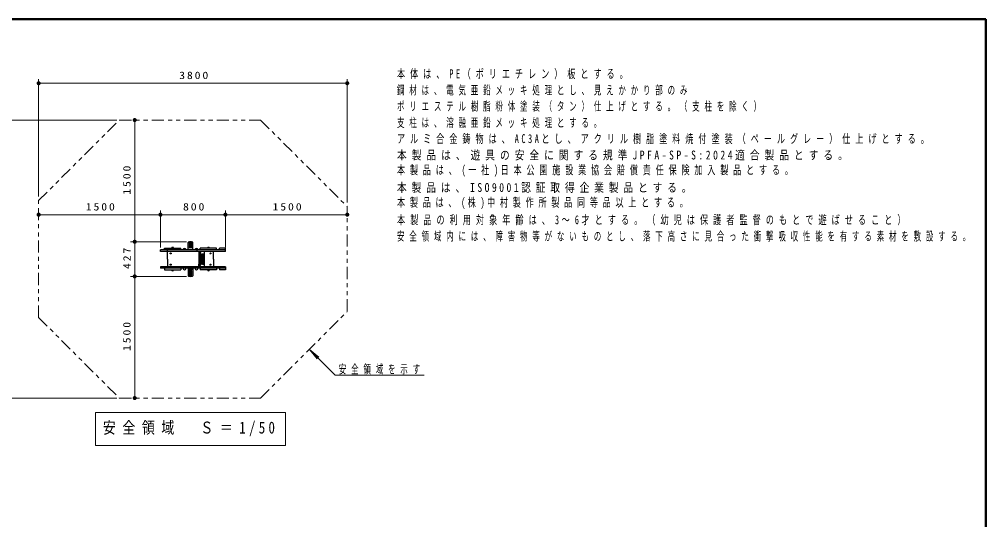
# Model space of a CAD drawing. Units: millimetres on the paper, with parts at other scales. Extents: x -365 to 0, y 0 to 257.
# Drawn here: x -238 to 0, y 133.6 to 257 of the extents above; entities that cross this region are included whole.
import ezdxf

# ---------------------------------------------------------------- set-up
doc = ezdxf.new("R2010")
doc.units = ezdxf.units.MM
doc.linetypes.add('USER3', pattern=[8, 3, -1, 1, -1, 1, -1])
doc.layers.add('LY_1', color=7, linetype='Continuous', lineweight=13)
doc.styles.add('ＭＳ ゴシック', font='')
doc.styles.get('ＭＳ ゴシック').set_extended_font_data('MS Gothic')

# ---------------------------------------------------------------- blocks, each defined once
blk = doc.blocks.new('filled_dot')
at = {"color": 0, "linetype": 'Continuous', "lineweight": -2, "const_width": 1.25}
blk.add_lwpolyline([(-0.625, 0, 1), (0.625, 0, 1)], format="xyb", close=True, dxfattribs=at)

msp = doc.modelspace()

# ---------------------------------------------------------------- linework, layer by layer
at = {"layer": 'LY_1', "lineweight": 50}
for p, q in [((0, 257), (-365, 257)), ((0, 0), (0, 257))]:
    msp.add_line(p, q, dxfattribs=at)
at = {"layer": 'LY_1'}
for p, q in [((-233.238, 213.3), (-233.238, 242.238)), ((-233.238, 241.238), (-157.238, 241.238)), ((-157.238, 211.814), (-157.238, 242.238)), ((-213.98, 232.158), (-245.688, 232.158)), ((-209.579, 232.158), (-209.579, 202.158)), ((-203.238, 200.778), (-203.238, 209.834)), ((-187.238, 200.778), (-187.238, 209.834)), ((-233.238, 208.834), (-203.238, 208.834)), ((-203.238, 208.834), (-187.238, 208.834)), ((-187.238, 208.834), (-157.238, 208.834)), ((-196.838, 202.158), (-210.579, 202.158)), ((-209.579, 193.618), (-209.579, 202.158)), ((-196.838, 193.618), (-210.579, 193.618)), ((-209.579, 163.618), (-209.579, 193.618)), ((-166.534, 175.606), (-164.606, 173.308)), ((-166.534, 175.606), (-164.236, 173.678)), ((-160.195, 169.266), (-166.534, 175.606)), ((-160.195, 169.266), (-138.31, 169.266)), ((-213.98, 163.618), (-245.688, 163.618)), ((-219.238, 160.057), (-219.238, 151.924)), ((-172.438, 160.057), (-219.238, 160.057)), ((-172.438, 151.924), (-172.438, 160.057)), ((-219.238, 151.924), (-172.438, 151.924))]:
    msp.add_line(p, q, dxfattribs=at)
at = {"layer": 'LY_1', "linetype": 'USER3'}
for p, q in [((-233.238, 212.3), (-213.38, 232.158)), ((-213.38, 232.158), (-178.582, 232.158)), ((-178.582, 232.158), (-157.238, 210.814)), ((-233.238, 183.476), (-233.238, 212.3)), ((-157.238, 184.962), (-157.238, 210.814)), ((-233.238, 183.476), (-213.38, 163.618)), ((-178.582, 163.618), (-157.238, 184.962)), ((-213.38, 163.618), (-178.582, 163.618))]:
    msp.add_line(p, q, dxfattribs=at)
at = {"layer": 'LY_1', "lineweight": 25}
for p, q in [((-187.238, 200.158), (-203.238, 200.158)), ((-203.238, 199.778), (-203.238, 200.158)), ((-202.238, 200.538), (-198.238, 200.538)), ((-202.238, 200.158), (-202.238, 200.538)), ((-201.538, 199.778), (-201.538, 200.158)), ((-198.238, 200.158), (-198.238, 200.538)), ((-196.438, 200.198), (-196.438, 201.991)), ((-196.398, 200.358), (-195.278, 200.358)), ((-196.148, 201.898), (-195.528, 201.898)), ((-195.528, 201.798), (-196.148, 201.798)), ((-196.148, 201.638), (-195.528, 201.638)), ((-195.528, 201.538), (-196.148, 201.538)), ((-196.148, 201.378), (-195.528, 201.378)), ((-195.528, 201.278), (-196.148, 201.278)), ((-196.148, 201.118), (-195.528, 201.118)), ((-195.528, 201.018), (-196.148, 201.018)), ((-196.148, 200.858), (-195.528, 200.858)), ((-195.528, 200.758), (-196.148, 200.758)), ((-195.238, 200.198), (-195.238, 201.991)), ((-194.198, 199.778), (-194.198, 200.158)), ((-189.438, 200.538), (-193.438, 200.538)), ((-193.438, 200.158), (-193.438, 200.538)), ((-189.438, 200.158), (-189.438, 200.538)), ((-188.689, 200.158), (-188.689, 200.538)), ((-187.238, 200.538), (-188.689, 200.538)), ((-187.238, 200.158), (-187.238, 200.538)), ((-187.238, 199.778), (-187.238, 200.158)), ((-187.238, 199.778), (-203.238, 199.778)), ((-201.538, 197.888), (-201.538, 199.778)), ((-201.538, 197.888), (-201.538, 195.998)), ((-193.806, 199.178), (-193.806, 196.598)), ((-193.449, 199.178), (-193.449, 196.598)), ((-193.312, 198.878), (-193.312, 196.898)), ((-193.107, 198.878), (-193.107, 196.898)), ((-192.97, 198.878), (-192.97, 196.898)), ((-192.867, 199.178), (-192.731, 199.178)), ((-192.722, 198.878), (-192.722, 196.898)), ((-192.628, 198.878), (-192.628, 196.898)), ((-192.491, 199.778), (-192.491, 195.998)), ((-190.138, 197.888), (-190.138, 199.778)), ((-190.138, 197.888), (-190.138, 195.998)), ((-203.238, 195.998), (-203.238, 195.618)), ((-187.238, 195.998), (-203.238, 195.998)), ((-187.238, 195.618), (-203.238, 195.618)), ((-202.238, 195.618), (-202.238, 195.238)), ((-202.238, 195.238), (-198.238, 195.238)), ((-201.538, 195.998), (-201.538, 195.618)), ((-198.238, 195.618), (-198.238, 195.238)), ((-196.438, 195.578), (-196.438, 193.785)), ((-196.398, 195.418), (-195.278, 195.418)), ((-195.238, 195.578), (-195.238, 193.785)), ((-194.198, 195.998), (-194.198, 195.618)), ((-193.438, 195.618), (-193.438, 195.238)), ((-189.438, 195.238), (-193.438, 195.238)), ((-192.867, 196.598), (-192.731, 196.598)), ((-189.438, 195.618), (-189.438, 195.238)), ((-188.689, 195.618), (-188.689, 195.238)), ((-187.238, 195.238), (-188.689, 195.238)), ((-187.238, 195.998), (-187.238, 195.618)), ((-187.238, 195.618), (-187.238, 195.238)), ((-195.528, 195.018), (-196.148, 195.018)), ((-196.148, 194.918), (-195.528, 194.918)), ((-195.528, 194.758), (-196.148, 194.758)), ((-196.148, 194.658), (-195.528, 194.658)), ((-195.528, 194.498), (-196.148, 194.498)), ((-196.148, 194.398), (-195.528, 194.398)), ((-195.528, 194.238), (-196.148, 194.238)), ((-196.148, 194.138), (-195.528, 194.138)), ((-195.528, 193.978), (-196.148, 193.978)), ((-196.148, 193.878), (-195.528, 193.878))]:
    msp.add_line(p, q, dxfattribs=at)
for points in [[(-193.601, 199.778), (-193.633, 199.77), (-193.664, 199.749), (-193.694, 199.712), (-193.721, 199.663), (-193.746, 199.602), (-193.767, 199.531), (-193.784, 199.45), (-193.796, 199.363), (-193.803, 199.272), (-193.806, 199.178)], [(-193.244, 199.778), (-193.276, 199.77), (-193.307, 199.749), (-193.337, 199.712), (-193.364, 199.663), (-193.389, 199.602), (-193.41, 199.531), (-193.426, 199.45), (-193.439, 199.363), (-193.446, 199.272), (-193.449, 199.178)], [(-193.312, 198.878), (-193.311, 198.917), (-193.308, 198.956), (-193.304, 198.993), (-193.298, 199.028), (-193.291, 199.06), (-193.282, 199.09), (-193.272, 199.116), (-193.261, 199.138), (-193.249, 199.155), (-193.236, 199.168), (-193.223, 199.175), (-193.209, 199.178), (-193.196, 199.175), (-193.183, 199.168), (-193.17, 199.155), (-193.158, 199.138), (-193.147, 199.116), (-193.137, 199.09), (-193.128, 199.06), (-193.121, 199.028), (-193.115, 198.993), (-193.11, 198.956), (-193.108, 198.917), (-193.107, 198.878)], [(-192.867, 199.178), (-192.883, 199.174), (-192.899, 199.163), (-192.914, 199.145), (-192.928, 199.121), (-192.94, 199.09), (-192.95, 199.054), (-192.959, 199.014), (-192.965, 198.971), (-192.969, 198.925), (-192.97, 198.878)], [(-192.825, 199.178), (-192.808, 199.174), (-192.793, 199.163), (-192.778, 199.145), (-192.764, 199.121), (-192.752, 199.09), (-192.742, 199.054), (-192.733, 199.014), (-192.727, 198.971), (-192.723, 198.925), (-192.722, 198.878)], [(-192.731, 199.178), (-192.715, 199.174), (-192.699, 199.163), (-192.684, 199.145), (-192.67, 199.121), (-192.658, 199.09), (-192.648, 199.054), (-192.639, 199.014), (-192.633, 198.971), (-192.629, 198.925), (-192.628, 198.878)], [(-193.601, 195.998), (-193.633, 196.005), (-193.664, 196.027), (-193.694, 196.063), (-193.721, 196.112), (-193.746, 196.174), (-193.767, 196.245), (-193.784, 196.325), (-193.796, 196.412), (-193.803, 196.504), (-193.806, 196.598)], [(-193.244, 195.998), (-193.276, 196.005), (-193.307, 196.027), (-193.337, 196.063), (-193.364, 196.112), (-193.389, 196.174), (-193.41, 196.245), (-193.426, 196.325), (-193.439, 196.412), (-193.446, 196.504), (-193.449, 196.598)], [(-193.312, 196.898), (-193.311, 196.859), (-193.308, 196.82), (-193.304, 196.783), (-193.298, 196.748), (-193.291, 196.715), (-193.282, 196.686), (-193.272, 196.66), (-193.261, 196.638), (-193.249, 196.621), (-193.236, 196.608), (-193.223, 196.6), (-193.209, 196.598), (-193.196, 196.6), (-193.183, 196.608), (-193.17, 196.621), (-193.158, 196.638), (-193.147, 196.66), (-193.137, 196.686), (-193.128, 196.715), (-193.121, 196.748), (-193.115, 196.783), (-193.11, 196.82), (-193.108, 196.859), (-193.107, 196.898)], [(-192.867, 196.598), (-192.883, 196.602), (-192.899, 196.613), (-192.914, 196.631), (-192.928, 196.655), (-192.94, 196.686), (-192.95, 196.722), (-192.959, 196.762), (-192.965, 196.805), (-192.969, 196.851), (-192.97, 196.898)], [(-192.825, 196.598), (-192.808, 196.602), (-192.793, 196.613), (-192.778, 196.631), (-192.764, 196.655), (-192.752, 196.686), (-192.742, 196.722), (-192.733, 196.762), (-192.727, 196.805), (-192.723, 196.851), (-192.722, 196.898)], [(-192.731, 196.598), (-192.715, 196.602), (-192.699, 196.613), (-192.684, 196.631), (-192.67, 196.655), (-192.658, 196.686), (-192.648, 196.722), (-192.639, 196.762), (-192.633, 196.805), (-192.629, 196.851), (-192.628, 196.898)]]:
    msp.add_lwpolyline(points, dxfattribs=at)
for centre in [(-200.738, 199.278), (-190.938, 199.278), (-200.738, 196.498), (-190.938, 196.498)]:
    msp.add_circle(centre, 0.14, dxfattribs=at)
for centre, radius, start, end in [((-200.238, 200.528), 0.25, 2.33828, 177.66172), ((-197.338, 200.12), 0.382, 132.14215, 174.30677), ((-197.338, 200.12), 0.382, 51.83521, 132.14215), ((-197.338, 200.12), 0.382, 5.69323, 51.83521), ((-196.338, 201.991), 0.1, 105.25752, 180), ((-196.398, 200.318), 0.04, 90, 180), ((-196.398, 200.198), 0.04, 180, 270), ((-195.838, 200.158), 2, 74.74248, 105.25752), ((-196.148, 201.848), 0.05, 90, 270), ((-196.148, 201.588), 0.05, 90, 270), ((-196.148, 201.328), 0.05, 90, 270), ((-196.148, 201.068), 0.05, 90, 270), ((-196.148, 200.808), 0.05, 90, 270), ((-195.528, 201.848), 0.05, 270, 90), ((-195.528, 201.588), 0.05, 270, 90), ((-195.528, 201.328), 0.05, 270, 90), ((-195.528, 201.068), 0.05, 270, 90), ((-195.528, 200.808), 0.05, 270, 90), ((-195.338, 201.991), 0.1, 0, 74.74248), ((-195.278, 200.318), 0.04, 0, 90), ((-195.278, 200.198), 0.04, 270, 0), ((-194.338, 200.12), 0.382, 128.16479, 174.30677), ((-194.338, 200.12), 0.382, 47.85785, 128.16479), ((-194.338, 200.12), 0.382, 5.69323, 47.85785), ((-191.438, 200.528), 0.25, 2.33828, 177.66172), ((-200.238, 195.248), 0.25, 182.33828, 357.66172), ((-197.338, 195.656), 0.382, 185.69323, 227.85785), ((-197.338, 195.656), 0.382, 227.85785, 308.16479), ((-197.338, 195.656), 0.382, 308.16479, 354.30677), ((-196.398, 195.578), 0.04, 90, 180), ((-196.398, 195.458), 0.04, 180, 270), ((-195.278, 195.578), 0.04, 0, 90), ((-195.278, 195.458), 0.04, 270, 0), ((-194.338, 195.656), 0.382, 185.69323, 231.83521), ((-194.338, 195.656), 0.382, 231.83521, 312.14215), ((-194.338, 195.656), 0.382, 312.14215, 354.30677), ((-191.438, 195.248), 0.25, 182.33828, 357.66172), ((-196.338, 193.785), 0.1, 180, 254.74248), ((-195.838, 195.618), 2, 254.74248, 285.25752), ((-196.148, 194.968), 0.05, 90, 270), ((-196.148, 194.708), 0.05, 90, 270), ((-196.148, 194.448), 0.05, 90, 270), ((-196.148, 194.188), 0.05, 90, 270), ((-196.148, 193.928), 0.05, 90, 270), ((-195.528, 194.968), 0.05, 270, 90), ((-195.528, 194.708), 0.05, 270, 90), ((-195.528, 194.448), 0.05, 270, 90), ((-195.528, 194.188), 0.05, 270, 90), ((-195.528, 193.928), 0.05, 270, 90), ((-195.338, 193.785), 0.1, 285.25752, 0)]:
    msp.add_arc(centre, radius, start, end, dxfattribs=at)

# ---------------------------------------------------------------- block references
at = {"layer": 'LY_1', "xscale": 0.4, "yscale": 0.4}
for p in [(-233.238, 241.238), (-233.238, 208.834), (-203.238, 208.834), (-187.238, 208.834)]:
    msp.add_blockref('filled_dot', p, dxfattribs=at)
for p, rotation in [((-157.238, 241.238), 180), ((-209.579, 232.158), 270), ((-203.238, 208.834), 180), ((-187.238, 208.834), 180), ((-157.238, 208.834), 180), ((-209.579, 202.158), 270), ((-209.579, 202.158), 90), ((-209.579, 193.618), 90), ((-209.579, 193.618), 270), ((-209.579, 163.618), 90)]:
    msp.add_blockref('filled_dot', p, dxfattribs=dict(at, rotation=rotation))

# ---------------------------------------------------------------- texts
at = {"layer": 'LY_1', "style": 'ＭＳ ゴシック'}
for s, insert, char_height, attachment_point in [('\\T1.33;\\W1.15;3800', (-194.81, 242.238), 1.833, 8), ('\\T1.61;\\W0.65;本体は、PE（ポリエチレン）板とする。', (-144.987, 242.194), 2.199, 7), ('\\T1.64;\\W0.6;鋼材は、電気亜鉛メッキ処理とし、見えかかり部のみ', (-144.987, 238.194), 2.199, 7), ('\\T1.64;\\W0.6;ポリエステル樹脂粉体塗装（タン）仕上げとする。（支柱を除く）', (-144.987, 234.194), 2.199, 7), ('\\T1.64;\\W0.6;支柱は、溶融亜鉛メッキ処理とする。', (-144.987, 230.194), 2.199, 7), ('\\T1.61;\\W0.65;アルミ合金鋳物は、AC3Aとし、アクリル樹脂塗料焼付塗装（ペールグレー）仕上げとする。', (-144.987, 226.194), 2.199, 7), ('\\T1.51;\\W0.8;本製品は、遊具の安全に関する規準JPFA-SP-S:2024適合製品とする。', (-144.987, 222.194), 2.199, 7), ('\\T1.59;\\W0.65;本製品は、(一社)日本公園施設業協会賠償責任保険加入製品とする。', (-144.987, 218.194), 2.199, 7), ('\\T1.5;\\W0.8;本製品は、ISO9001認証取得企業製品とする。', (-144.987, 214.194), 2.199, 7), ('\\T1.58;\\W0.65;本製品は、(株)中村製作所製品同等品以上とする。', (-144.987, 210.194), 2.199, 7), ('\\T1.33;\\W1.15;1500', (-217.817, 209.834), 1.833, 8), ('\\T1.33;\\W1.15;800', (-194.821, 209.834), 1.833, 8), ('\\T1.33;\\W1.15;1500', (-171.817, 209.834), 1.833, 8), ('\\T1.62;\\W0.65;本製品の利用対象年齢は、3～6才とする。（幼児は保護者監督のもとで遊ばせること）', (-144.987, 206.194), 2.199, 7), ('\\T1.64;\\W0.6;安全領域内には、障害物等がないものとし、落下高さに見合った衝撃吸収性能を有する素材を敷設する。', (-144.987, 202.194), 2.199, 7), ('\\T1.64;\\W0.6;安全領域を示す', (-159.31, 169.416), 2.199, 7), ('\\T1.5;\\W0.8;安全領域\u3000Ｓ＝1/50', (-195.838, 155.991), 2.933, 5)]:
    msp.add_mtext(s, dxfattribs=dict(at, insert=insert, char_height=char_height, attachment_point=attachment_point))
at = {"layer": 'LY_1', "char_height": 1.833, "attachment_point": 8, "rotation": 90, "style": 'ＭＳ ゴシック'}
for s, insert in [('\\T1.33;\\W1.15;1500', (-210.579, 217.579)), ('\\T1.33;\\W1.15;427', (-210.579, 198.305)), ('\\T1.33;\\W1.15;1500', (-210.579, 179.039))]:
    msp.add_mtext(s, dxfattribs=dict(at, insert=insert))

doc.saveas('drawing.dxf')
